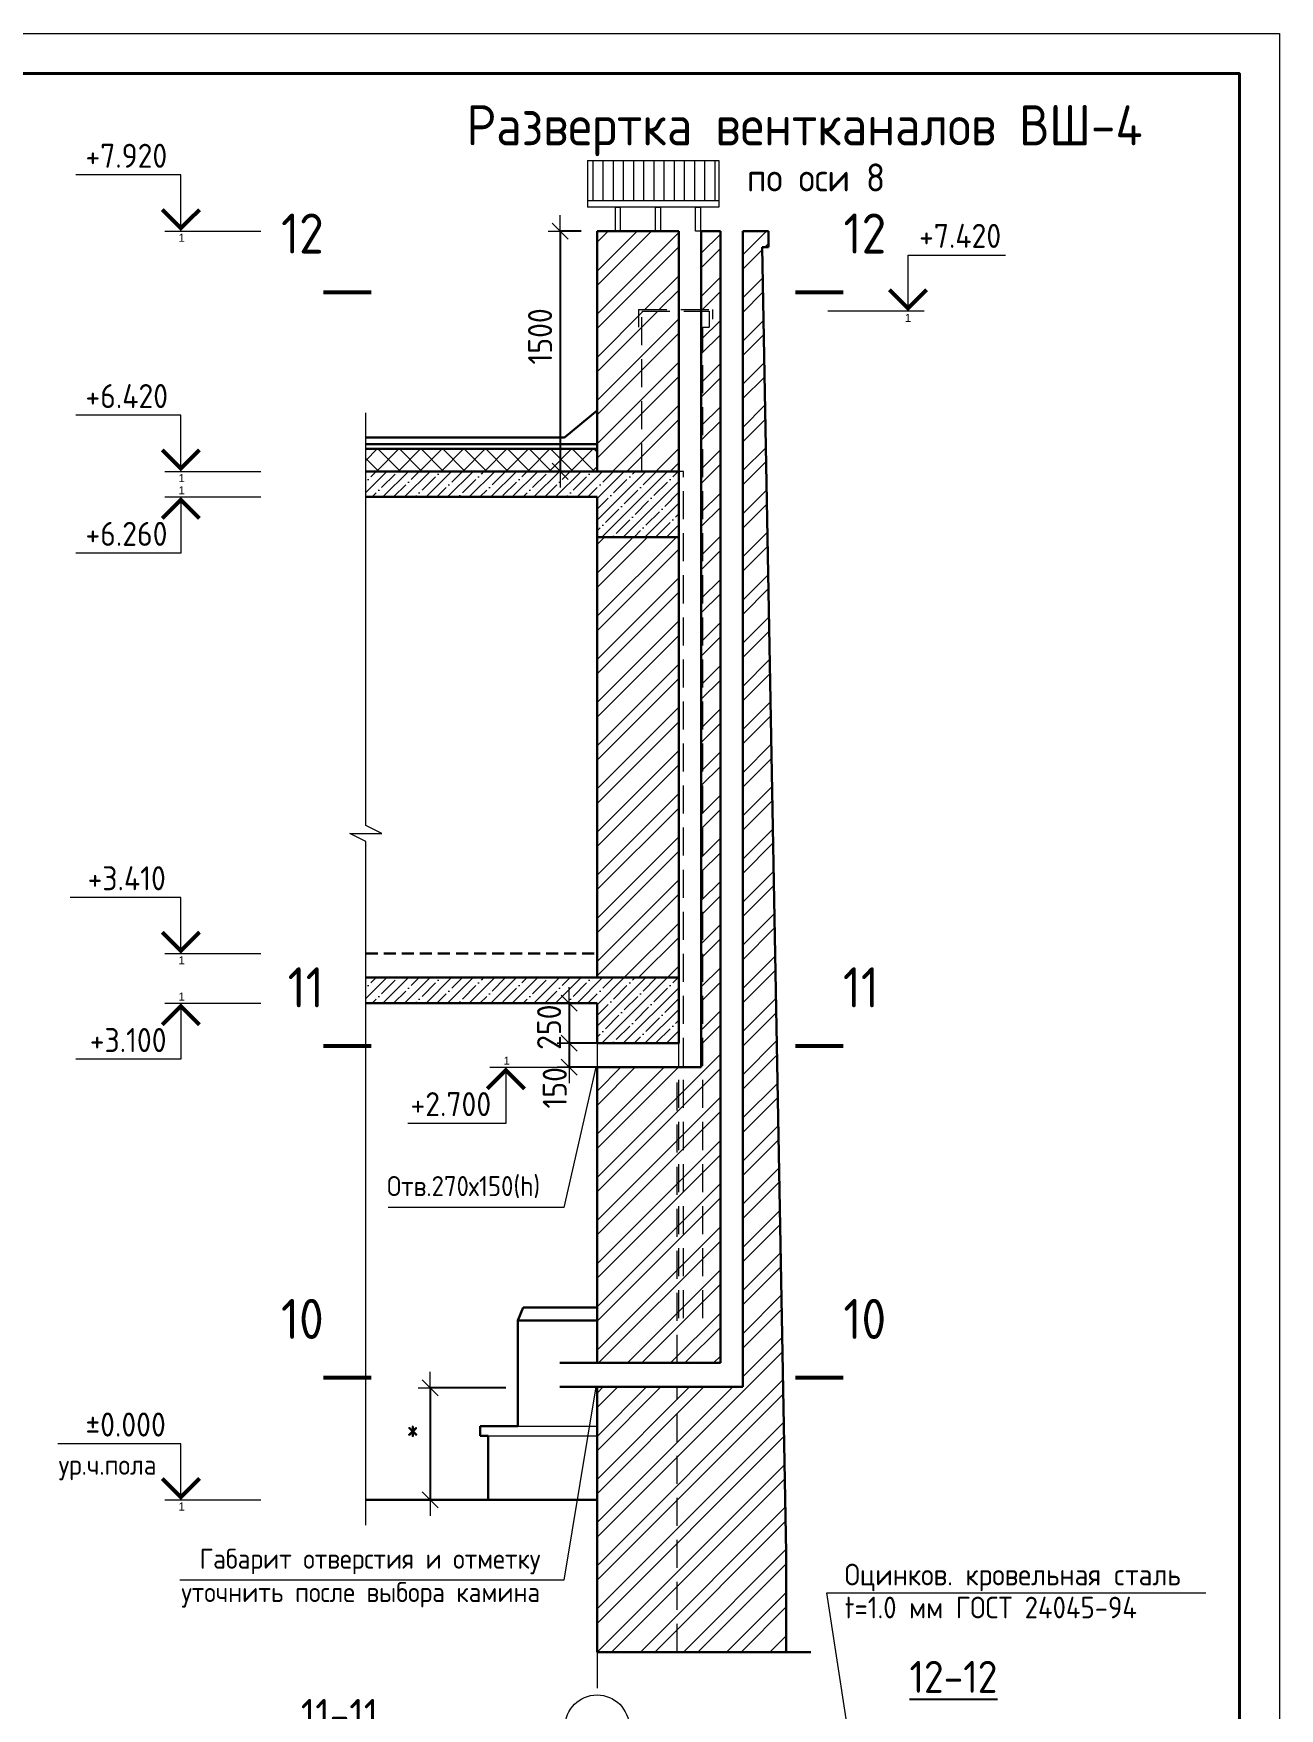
# Model space of a CAD drawing. Header units: millimetres. Extents: x 854812 to 1164625, y 589925 to 823301.
# Drawn here: x 1056496 to 1072054, y 630714 to 651626 of the extents above; entities that cross this region are included whole.
import ezdxf
from ezdxf.enums import TextEntityAlignment as Align

# ---------------------------------------------------------------- set-up
doc = ezdxf.new("R2010")
doc.units = ezdxf.units.MM
for name, pattern in [('1', [0]), ('ACAD_ISO10W100', [18, 12, -3, 0, -3]), ('JIS_08_15', [17.25, 15, -0.75, 0.75, -0.75]), ('невидимая', [0.375, 0.25, -0.125]), ('НЕВИДИМАЯX2', [0.75, 0.5, -0.25])]:
    doc.linetypes.add(name, pattern=pattern)
doc.layers.get('Defpoints').update_dxf_attribs({"color": 40})
doc.layers.add('F-text', color=7, linetype='Continuous')
doc.layers.add('osnovnie', color=7, linetype='Continuous')
for name, color, linetype, lineweight in [('Text', 7, 'Continuous', 15), ('АР_Текст_отметки высот', 95, 'Continuous', 9), ('оси', 50, 'JIS_08_15', 9), ('пол', 11, '1', 30), ('размеры', 215, 'Continuous', 13), ('стены', 172, 'Continuous', 30), ('текст', 7, 'Continuous', 13), ('УКАЗАТЕЛЬ', 6, 'Continuous', 13), ('ФАСАД', 7, 'Continuous', 13), ('цепочки', 250, 'Continuous', 15), ('ШТРИХ', 142, 'Continuous', 13), ('штриховка', 8, 'Continuous', 9)]:
    doc.layers.add(name, color=color, linetype=linetype, lineweight=lineweight)
doc.styles.add('GOST 2.304', font='isocpeur.ttf', dxfattribs={"width": 0.9})
doc.styles.get("Standard").update_dxf_attribs({"font": 'arial.ttf'})
doc.styles.add('Оксана', font='arial.ttf')
doc.dimstyles.new('C 2', dxfattribs={"dimscale": 100, "dimtxt": 3, "dimasz": 0.1, "dimexe": 0, "dimexo": 2, "dimgap": 1, "dimtad": 1, "dimdec": 0, "dimlfac": 0.5, "dimdsep": 46, "dimtxsty": 'GOST 2.304', "dimblk": 'A8MITTA', "dimcen": 3, "dimclrt": 256, "dimaunit": 1, "dimadec": 0, "dimazin": 0, "dimtfac": 1, "dimtdec": 0, "dimtofl": 0, "dimtmove": 1, "dimatfit": 3, "dimldrblk": 'OBLIQUE', "dimfxl": 1, "dimtolj": 1, "dimtzin": 0, "dimarcsym": 0})

# ---------------------------------------------------------------- blocks, each defined once
blk = doc.blocks.new('*U1095')
at = {"color": 7, "linetype": 'Continuous', "lineweight": 0}
blk.add_lwpolyline([(-594, 420), (0, 420), (0, 0), (-594, 0)], close=True, dxfattribs=at)
at = {"color": 7, "linetype": 'Continuous', "lineweight": 40}
blk.add_lwpolyline([(-574, 415), (-5, 415), (-5, 5), (-574, 5)], close=True, dxfattribs=at)
at = {"color": 7, "style": 'Оксана', "flags": 8}
for tag, height, p in [('НАИМЕНОВАНИЕ_ОБЪЕКТА_СТРОИТЕЛЬСТВА', 2.71, (-64.88, 42.01)), ('НАИМЕНОВАНИЕ_ЧЕРТЕЖА', 2.86, (-88.9, 11.79))]:
    blk.add_attdef(tag, text='', height=height, dxfattribs=at).set_placement(p, align=Align.MIDDLE_CENTER)
at = {"color": 7, "linetype": 'Continuous', "lineweight": 20, "style": 'Оксана', "flags": 8}
blk.add_attdef('ИНВ.№ПОДЛ.', text='', height=2.5, rotation=90, dxfattribs=at).set_placement((-577.5, 17.5), align=Align.MIDDLE_CENTER)
for tag, height, p in [('НАИМЕНОВАНИЕ_СООРУЖЕНИЯ', 3.57, (-91.21, 26.62)), ('ОРГАНИЗАЦИЯ/ЛИЦЕНЗИЯ', 2.29, (-29.74, 11.97))]:
    blk.add_attdef(tag, text='', height=height, dxfattribs=at).set_placement(p, align=Align.MIDDLE_CENTER)
at = {"color": 7, "linetype": 'Continuous', "lineweight": 20, "flags": 8}
for tag, p in [('---------------------------------------------------', (-210, 5)), ('--------------------------------------------------', (-210, -2))]:
    blk.add_attdef(tag, text='', height=0.143, dxfattribs=at).set_placement(p, align=Align.TOP_LEFT)
at = {"layer": 'Text', "color": 7, "linetype": 'Continuous', "lineweight": 20, "style": 'GOST 2.304', "width": 0.9, "flags": 8}
blk.add_attdef('ОБОЗНАЧЕНИЕ_ДОКУМЕНТА', text='', height=4.29, dxfattribs=at).set_placement((-65.21, 54.98), align=Align.MIDDLE_CENTER)
at = {"layer": 'Text', "color": 7, "style": 'GOST 2.304', "width": 0.9, "flags": 8}
for tag, p in [('СТАДИЯ', (-47.5, 25)), ('ЛИСТ', (-32.5, 25)), ('ЛИСТОВ', (-15, 25))]:
    blk.add_attdef(tag, text='', height=2.86, dxfattribs=at).set_placement(p, align=Align.MIDDLE_CENTER)
blk = doc.blocks.new('*U424')
at = {"color": 7, "linetype": 'Continuous', "lineweight": 15}
for p, q in [((10, 0), (10, 7)), ((10, 7), (22.17, 7)), ((10, 0), (0, 0)), ((12, 0), (10, 0))]:
    blk.add_line(p, q, dxfattribs=at)
at = {"color": 7, "linetype": 'Continuous', "lineweight": 15, "const_width": 0.5}
blk.add_lwpolyline([(7.67, 2.67), (10, 0.35), (12.32, 2.67)], dxfattribs=at)
at = {"color": 7, "linetype": 'Continuous', "lineweight": 15, "style": 'GOST 2.304', "width": 0.9, "flags": 8}
blk.add_attdef('+OTM', text='', height=3, dxfattribs=at).set_placement((11.65, 7), align=Align.BOTTOM_LEFT)
at = {"layer": 'Defpoints', "color": 5, "linetype": 'Continuous', "flags": 8}
blk.add_attdef('M', text='', height=1, rotation=360, dxfattribs=at).set_placement((10, -0.33), align=Align.TOP_CENTER)
blk = doc.blocks.new('A8MITTA')
for p, q in [((-20, 0), (20, 0)), ((-10, -10), (10, 10)), ((0, 15), (0, -15))]:
    blk.add_line(p, q)
blk = doc.blocks.new('*D1289')
at = {"layer": 'Defpoints', "color": 0, "linetype": 'Continuous', "ltscale": 0.1}
for p in [(1062595, 634719), (1061449, 633320), (1062595, 633320)]:
    blk.add_point(p, dxfattribs=at)
at = {"layer": 'размеры', "color": 0, "linetype": 'Continuous', "lineweight": -2, "ltscale": 0.1}
for p, q in [((1062395, 634719), (1061449, 634719)), ((1061449, 634709), (1061449, 633330)), ((1062395, 633320), (1061449, 633320))]:
    blk.add_line(p, q, dxfattribs=at)
at = {"layer": 'размеры', "color": 0, "linetype": 'Continuous', "lineweight": -2, "ltscale": 0.1, "xscale": 10, "yscale": 10, "zscale": 10}
for p, rotation in [((1061449, 634719), 90), ((1061449, 633320), 270)]:
    blk.add_blockref('A8MITTA', p, dxfattribs=dict(at, rotation=rotation))
at = {"layer": 'размеры', "linetype": 'Continuous', "ltscale": 0.1, "insert": (1061199, 634174), "char_height": 300, "attachment_point": 5, "rotation": 90, "style": 'GOST 2.304'}
blk.add_mtext('\\A1;*', dxfattribs=at)
blk = doc.blocks.new('_Oblique')
at = {"color": 0, "linetype": 'ByBlock', "lineweight": -2}
blk.add_line((-0.5, -0.5), (0.5, 0.5), dxfattribs=at)
blk = doc.blocks.new('*U1167')
at = {"color": 7, "linetype": 'Continuous', "lineweight": 15}
for p, q in [((-12, 0), (-10, 0)), ((-10, 0), (-10, -7)), ((-10, 0), (0, 0)), ((-10, -7), (-23.1, -7))]:
    blk.add_line(p, q, dxfattribs=at)
at = {"color": 7, "linetype": 'Continuous', "lineweight": 15, "const_width": 0.5}
blk.add_lwpolyline([(-7.67, -2.68), (-10, -0.35), (-12.32, -2.68)], dxfattribs=at)
at = {"color": 7, "linetype": 'Continuous', "lineweight": 15, "style": 'GOST 2.304', "width": 0.9, "flags": 8}
blk.add_attdef('+OTM', text='', height=3, rotation=360, dxfattribs=at).set_placement((-20.16, -7), align=Align.BOTTOM_LEFT)
at = {"layer": 'Defpoints', "color": 5, "linetype": 'Continuous', "flags": 8}
blk.add_attdef('M', text='', height=1, rotation=360, dxfattribs=at).set_placement((-9.9, 1.33), align=Align.TOP_CENTER)
blk = doc.blocks.new('*U1168')
at = {"color": 7, "linetype": 'Continuous', "lineweight": 15}
for p, q in [((-10, 7), (-23.84, 7)), ((-10, 0), (-10, 7)), ((-12, 0), (-10, 0)), ((-10, 0), (0, 0))]:
    blk.add_line(p, q, dxfattribs=at)
at = {"color": 7, "linetype": 'Continuous', "lineweight": 15, "const_width": 0.5}
blk.add_lwpolyline([(-7.67, 2.67), (-10, 0.35), (-12.32, 2.67)], dxfattribs=at)
at = {"color": 7, "linetype": 'Continuous', "lineweight": 15, "style": 'GOST 2.304', "width": 0.9, "flags": 8}
blk.add_attdef('+OTM', text='', height=3, rotation=360, dxfattribs=at).set_placement((-20.16, 7), align=Align.BOTTOM_LEFT)
at = {"layer": 'Defpoints', "color": 5, "linetype": 'Continuous', "flags": 8}
blk.add_attdef('M', text='', height=1, dxfattribs=at).set_placement((-9.9, -0.33), align=Align.TOP_CENTER)
blk = doc.blocks.new('*U1169')
at = {"color": 7, "linetype": 'Continuous', "lineweight": 15}
for p, q in [((-10, 7), (-23.1, 7)), ((-10, 0), (-10, 7)), ((-12, 0), (-10, 0)), ((-10, 0), (0, 0))]:
    blk.add_line(p, q, dxfattribs=at)
at = {"color": 7, "linetype": 'Continuous', "lineweight": 15, "const_width": 0.5}
blk.add_lwpolyline([(-7.67, 2.67), (-10, 0.35), (-12.32, 2.67)], dxfattribs=at)
at = {"color": 7, "linetype": 'Continuous', "lineweight": 15, "style": 'GOST 2.304', "width": 0.9, "flags": 8}
blk.add_attdef('+OTM', text='', height=3, rotation=360, dxfattribs=at).set_placement((-20.16, 7), align=Align.BOTTOM_LEFT)
at = {"layer": 'Defpoints', "color": 5, "linetype": 'Continuous', "flags": 8}
blk.add_attdef('M', text='', height=1, dxfattribs=at).set_placement((-9.9, -0.33), align=Align.TOP_CENTER)
blk = doc.blocks.new('*D1310')
at = {"layer": 'Defpoints', "color": 0, "ltscale": 0.1}
for p in [(1063533, 649160, 0), (1063071, 646160), (1063533, 646160, 0)]:
    blk.add_point(p, dxfattribs=at)
at = {"layer": 'размеры', "color": 0, "lineweight": -2, "ltscale": 0.1}
for p, q in [((1063333, 649160), (1063071, 649160)), ((1063071, 649150), (1063071, 646170)), ((1063333, 646160), (1063071, 646160))]:
    blk.add_line(p, q, dxfattribs=at)
at = {"layer": 'размеры', "color": 0, "lineweight": -2, "ltscale": 0.1, "xscale": 10, "yscale": 10, "zscale": 10}
for p, rotation in [((1063071, 649160), 90), ((1063071, 646160), 270)]:
    blk.add_blockref('A8MITTA', p, dxfattribs=dict(at, rotation=rotation))
at = {"layer": 'размеры', "ltscale": 0.1, "insert": (1062821, 647845), "char_height": 300, "attachment_point": 5, "rotation": 90, "style": 'GOST 2.304'}
blk.add_mtext('\\A1;1500', dxfattribs=at)
blk = doc.blocks.new('*U1258')
at = {"color": 7, "linetype": 'Continuous', "lineweight": 15}
for p, q in [((10, 0), (0, 0)), ((10, 0), (10, -7)), ((12, 0), (10, 0)), ((10, -7), (22.25, -7))]:
    blk.add_line(p, q, dxfattribs=at)
at = {"color": 7, "linetype": 'Continuous', "lineweight": 15, "const_width": 0.5}
blk.add_lwpolyline([(7.67, -2.68), (10, -0.35), (12.32, -2.68)], dxfattribs=at)
at = {"color": 7, "linetype": 'Continuous', "lineweight": 15, "style": 'GOST 2.304', "width": 0.9, "flags": 8}
blk.add_attdef('+OTM', text='', height=3, dxfattribs=at).set_placement((11.65, -7), align=Align.BOTTOM_LEFT)
at = {"layer": 'Defpoints', "color": 5, "linetype": 'Continuous', "flags": 8}
blk.add_attdef('M', text='', height=1, dxfattribs=at).set_placement((10, 1.33), align=Align.TOP_CENTER)
blk = doc.blocks.new('*U1311')
at = {"color": 7, "linetype": 'Continuous', "lineweight": 15}
for p, q in [((-10, 7), (-25.36, 7)), ((-10, 0), (-10, 7)), ((-12, 0), (-10, 0)), ((-10, 0), (0, 0))]:
    blk.add_line(p, q, dxfattribs=at)
at = {"color": 7, "linetype": 'Continuous', "lineweight": 15, "const_width": 0.5}
blk.add_lwpolyline([(-7.67, 2.67), (-10, 0.35), (-12.32, 2.67)], dxfattribs=at)
at = {"color": 7, "linetype": 'Continuous', "lineweight": 15, "style": 'GOST 2.304', "width": 0.9, "flags": 8}
blk.add_attdef('+OTM', text='', height=3, rotation=360, dxfattribs=at).set_placement((-20.16, 7), align=Align.BOTTOM_LEFT)
at = {"color": 7, "linetype": 'Continuous', "lineweight": 15, "flags": 8}
blk.add_attdef('YRZ', text='', height=3, rotation=360, dxfattribs=at).set_placement((-21.03, 2.38), align=Align.BOTTOM_LEFT)
at = {"layer": 'Defpoints', "color": 5, "linetype": 'Continuous', "flags": 8}
blk.add_attdef('M', text='', height=1, dxfattribs=at).set_placement((-9.9, -0.33), align=Align.TOP_CENTER)
blk = doc.blocks.new('*D1312')
at = {"layer": 'Defpoints', "color": 0, "ltscale": 0.1}
for p in [(1063733, 639520), (1063184, 639020), (1063733, 639020)]:
    blk.add_point(p, dxfattribs=at)
at = {"layer": 'размеры', "color": 0, "lineweight": -2, "ltscale": 0.1}
for p, q in [((1063533, 639520), (1063184, 639520)), ((1063184, 639510), (1063184, 639030)), ((1063533, 639020), (1063184, 639020))]:
    blk.add_line(p, q, dxfattribs=at)
at = {"layer": 'размеры', "color": 0, "lineweight": -2, "ltscale": 0.1, "xscale": 10, "yscale": 10, "zscale": 10}
for p, rotation in [((1063184, 639520), 90), ((1063184, 639020), 270)]:
    blk.add_blockref('A8MITTA', p, dxfattribs=dict(at, rotation=rotation))
at = {"layer": 'размеры', "ltscale": 0.1, "insert": (1062934, 639220), "char_height": 300, "attachment_point": 5, "rotation": 90, "style": 'GOST 2.304'}
blk.add_mtext('\\A1;250', dxfattribs=at)
blk = doc.blocks.new('*D1313')
at = {"layer": 'Defpoints', "color": 0, "ltscale": 0.1}
for p in [(1063733, 639020), (1063184, 638720), (1063733, 638720)]:
    blk.add_point(p, dxfattribs=at)
at = {"layer": 'размеры', "color": 0, "lineweight": -2, "ltscale": 0.1}
for p, q in [((1063533, 639020), (1063184, 639020)), ((1063184, 639010), (1063184, 638730)), ((1063533, 638720), (1063184, 638720))]:
    blk.add_line(p, q, dxfattribs=at)
at = {"layer": 'размеры', "color": 0, "lineweight": -2, "ltscale": 0.1, "xscale": 10, "yscale": 10, "zscale": 10}
for p, rotation in [((1063184, 639020), 90), ((1063184, 638720), 270)]:
    blk.add_blockref('A8MITTA', p, dxfattribs=dict(at, rotation=rotation))
at = {"layer": 'размеры', "ltscale": 0.1, "insert": (1063004, 638464), "char_height": 300, "attachment_point": 5, "rotation": 90, "style": 'GOST 2.304'}
blk.add_mtext('\\A1;150', dxfattribs=at)

msp = doc.modelspace()

# ---------------------------------------------------------------- hatches: boundary and pattern name
at = {"layer": 'ШТРИХ'}
h = msp.add_hatch(dxfattribs=at)
h.set_pattern_fill('ANSI37', color=256, scale=60, style=0)
h.paths.add_polyline_path([(1063532.8, 646439.6), (1060646.2, 646439.6), (1060646.2, 646159.6), (1063532.8, 646159.6)])
at = {"layer": 'ШТРИХ', "ltscale": 0.1}
h = msp.add_hatch(dxfattribs=at)
h.set_pattern_fill('ANSI35', color=256, scale=30, style=0)
h.set_pattern_definition([(45, (203249.69, 22077.3), (-134.703842, 134.703842), []), (45, (203384.39, 22077.3), (-134.703842, 134.703842), [238.125, -47.625, 0, -47.625])])
h.paths.add_polyline_path([(1064552.3, 646159.6), (1060646.2, 646159.6), (1060646.2, 645839.6), (1063532.8, 645839.6), (1063532.8, 645339.6), (1064552.3, 645339.6)])
h = msp.add_hatch(dxfattribs=at)
h.set_pattern_fill('ANSI35', color=256, scale=30, style=0)
h.set_pattern_definition([(45, (203249.69, 15757.3), (-134.703842, 134.703842), []), (45, (203384.39, 15757.3), (-134.703842, 134.703842), [238.125, -47.625, 0, -47.625])])
h.paths.add_polyline_path([(1064552.3, 639839.6), (1060646.2, 639839.6), (1060646.2, 639519.6), (1063532.8, 639519.6), (1063532.8, 639019.6), (1064552.3, 639019.6)])
at = {"layer": 'штриховка', "lineweight": 20}
h = msp.add_hatch(dxfattribs=at)
h.set_pattern_fill('LINE', color=256, scale=40, angle=90, style=0)
h.set_pattern_definition([(90, (863584.46, 214656.07), (-127, 2e-14), [])])
h.paths.add_polyline_path([(1063412.8, 650041.3), (1063412.8, 649541.3), (1065052.8, 649541.3), (1065052.8, 650041.3)])
at = {"layer": 'штриховка', "ltscale": 0.1}
h = msp.add_hatch(dxfattribs=at)
h.set_pattern_fill('ANSI32', color=256, scale=40, style=0)
h.set_pattern_definition([(45, (203249.7, 15757.3), (-269.40768, 269.40768), []), (45, (203429.3, 15757.3), (-269.40768, 269.40768), [])])
h.paths.add_polyline_path([(1064832.3, 638719.6), (1063532.8, 638719.6), (1063532.8, 635028.9), (1065072.3, 635028.9), (1065072.3, 649159.7), (1064832.3, 649159.7)], flags=17)
h.paths.add_polyline_path([(1065352.3, 634728.9), (1063532.8, 634728.9), (1063532.8, 631419.6), (1065892.3, 631419.6), (1065892.3, 632659.6), (1065592.3, 648959.7), (1065672.3, 648959.7), (1065672.3, 649159.7), (1065352.3, 649159.7)])
h = msp.add_hatch(dxfattribs=at)
h.set_pattern_fill('ANSI32', color=256, scale=40, style=0)
h.set_pattern_definition([(45, (203249.7, 15757.3), (-269.40768, 269.40768), []), (45, (203429.3, 15757.3), (-269.40768, 269.40768), [])])
h.paths.add_polyline_path([(1063532.8, 646159.6), (1064092.3, 646159.6), (1064092.3, 648180.2), (1064552.3, 648180.2), (1064552.3, 649159.7), (1063532.8, 649159.7)])
h.paths.add_polyline_path([(1064552.3, 648159.7), (1064092.3, 648159.7), (1064092.3, 646159.6), (1064552.3, 646159.6)], flags=17)
h.paths.add_polyline_path([(1064552.3, 645339.6), (1063532.8, 645339.6), (1063532.8, 639839.6), (1064552.3, 639839.6)])

# ---------------------------------------------------------------- linework, layer by layer
at = {"layer": 'osnovnie', "lineweight": 30}
for p, q in [((1062544.5, 635559.6, 0), (1062607.9, 635719.6, 0)), ((1062544.5, 635559.6, 0), (1063532.8, 635559.6, 0)), ((1062544.5, 635559.6, 0), (1062544.5, 634239.6, 0)), ((1062607.9, 635719.6, 0), (1063532.8, 635719.6, 0)), ((1062071.9, 634239.6, 0), (1062544.5, 634239.6, 0)), ((1062071.9, 634119.6, 0), (1062071.9, 634239.6, 0)), ((1062071.9, 634119.6, 0), (1062171.9, 634119.6, 0)), ((1062171.9, 633319.6, 0), (1062171.9, 634119.6, 0))]:
    msp.add_line(p, q, dxfattribs=at)
at = {"layer": 'osnovnie', "elevation": 0}
for points in [[(1060715.1, 648395.6, 50, 50, 0), (1060115.1, 648395.6, 50, 50, 0), (1060315.1, 648395.6, 0, 80, 0), (1060315.1, 648795.6, 0, 0, 0), (1060315.1, 649395.6, 0, 0, 0)], [(1066007.8, 648395.6, 50, 50, 0), (1066607.8, 648395.6, 50, 50, 0), (1066407.8, 648395.6, 0, 80, 0), (1066407.8, 648795.6, 0, 0, 0), (1066407.8, 649395.6, 0, 0, 0)]]:
    msp.add_lwpolyline(points, format="xyseb", dxfattribs=at)
at = {"layer": 'osnovnie'}
for points in [[(1060715.1, 638984, 50, 50, 0), (1060115.1, 638984, 50, 50, 0), (1060315.1, 638984, 0, 80, 0), (1060315.1, 639384, 0, 0, 0), (1060315.1, 639984, 0, 0, 0)], [(1066007.8, 638984, 50, 50, 0), (1066607.8, 638984, 50, 50, 0), (1066407.8, 638984, 0, 80, 0), (1066407.8, 639384, 0, 0, 0), (1066407.8, 639984, 0, 0, 0)], [(1060715.1, 634844.2, 50, 50, 0), (1060115.1, 634844.2, 50, 50, 0), (1060315.1, 634844.2, 0, 80, 0), (1060315.1, 635244.2, 0, 0, 0), (1060315.1, 635844.2, 0, 0, 0)], [(1066007.8, 634844.2, 50, 50, 0), (1066607.8, 634844.2, 50, 50, 0), (1066407.8, 634844.2, 0, 80, 0), (1066407.8, 635244.2, 0, 0, 0), (1066407.8, 635844.2, 0, 0, 0)]]:
    msp.add_lwpolyline(points, format="xyseb", dxfattribs=at)
at = {"layer": 'оси', "color": 7, "linetype": 'ACAD_ISO10W100', "ltscale": 70}
msp.add_line((1063532.8, 634330.2, 0), (1063532.8, 630884.2, 0), dxfattribs=at)
at = {"layer": 'пол', "linetype": 'невидимая', "ltscale": 600}
msp.add_line((1060646.2, 640139.6, 0), (1063532.8, 640139.6, 0), dxfattribs=at)
at = {"layer": 'пол', "ltscale": 0.1}
msp.add_line((1060646.2, 633319.6, 0), (1063532.8, 633319.6, 0), dxfattribs=at)
at = {"layer": 'размеры', "ltscale": 0.1}
msp.add_line((1063532.8, 639019.6, 0), (1063532.8, 638719.6, 0), dxfattribs=at)
at = {"layer": 'стены', "ltscale": 0.1}
for p, q in [((1063532.8, 649159.7), (1064552.3, 649159.7, 0)), ((1063532.8, 646159.6, 0), (1063532.8, 649159.7, 0)), ((1064552.3, 639019.6, 0), (1064552.3, 649159.7, 0)), ((1064832.3, 638719.6, 0), (1064832.3, 649159.7, 0)), ((1064832.3, 649159.7, 0), (1065072.3, 649159.7, 0)), ((1065072.3, 635028.9, 0), (1065072.3, 649159.7, 0)), ((1065352.3, 634728.9, 0), (1065352.3, 649159.7, 0)), ((1065352.3, 649159.7, 0), (1065672.3, 649159.7, 0)), ((1065672.3, 649159.7, 0), (1065672.3, 648959.7, 0)), ((1065592.3, 648959.7, 0), (1065672.3, 648959.7, 0)), ((1065892.3, 632659.6, 0), (1065592.3, 648959.7, 0)), ((1063532.8, 646919, 0), (1063127.9, 646580.5, 0)), ((1063127.9, 646580.5, 0), (1060646.2, 646580.5, 0)), ((1063532.8, 646500.5, 0), (1060646.2, 646500.5, 0)), ((1063532.8, 646439.6, 0), (1060646.2, 646439.6, 0)), ((1063532.8, 645839.6, 0), (1060646.2, 645839.6, 0)), ((1063532.8, 639839.6, 0), (1063532.8, 645839.6, 0)), ((1063532.8, 639019.6, 0), (1063532.8, 639519.6, 0)), ((1063532.8, 635028.9, 0), (1063532.8, 638719.6, 0)), ((1063068.2, 635028.9, 0), (1065072.3, 635028.9, 0)), ((1063068.2, 634728.9, 0), (1065352.3, 634728.9, 0)), ((1063532.8, 631419.6, 0), (1063532.8, 634728.9, 0)), ((1065892.3, 631419.6, 0), (1065892.3, 632659.6, 0)), ((1066202.9, 631419.6, 0), (1063532.8, 631419.6, 0))]:
    msp.add_line(p, q, dxfattribs=at)
at = {"layer": 'стены', "ltscale": 0.1, "elevation": 0}
for points in [[(1060646.2, 646159.6), (1064552.3, 646159.6), (1064552.3, 645339.6), (1063532.8, 645339.6), (1063532.8, 645839.6)], [(1060646.2, 639839.6), (1063532.8, 639839.6), (1064552.3, 639839.6), (1064552.3, 639019.6), (1063532.8, 639019.6), (1063532.8, 639519.6)]]:
    msp.add_lwpolyline(points, dxfattribs=at)
at = {"layer": 'стены', "ltscale": 0.1, "extrusion": (3.03165e-14, -1, 0), "elevation": -639519.6}
msp.add_lwpolyline([(1063532.8, 0), (1060646.2, 0)], dxfattribs=at)
at = {"layer": 'стены', "elevation": 0}
for points in [[(1063532.8, 639019.6), (1064552.3, 639019.6)], [(1064832.3, 638719.6), (1063532.8, 638719.6)]]:
    msp.add_lwpolyline(points, dxfattribs=at)
at = {"layer": 'текст', "color": 7}
msp.add_circle((1063532.8, 630484.2, 0), 400, dxfattribs=at)
at = {"layer": 'УКАЗАТЕЛЬ', "ltscale": 0.1}
for p, q in [((1063118.7, 636970.4), (1060925.5, 636970.4)), ((1063118.7, 632318.3), (1058322.5, 632318.3))]:
    msp.add_line(p, q, dxfattribs=at)
at = {"layer": 'УКАЗАТЕЛЬ', "ltscale": 100, "elevation": 0}
msp.add_lwpolyline([(1060646.2, 633001.8), (1060646.2, 641539.1), (1060446.2, 641639.1), (1060846.2, 641639.1), (1060646.2, 641739.1), (1060646.2, 646889.9)], dxfattribs=at)
at = {"layer": 'УКАЗАТЕЛЬ', "ltscale": 0.1, "elevation": 0}
for points in [[(1063516.9, 638719.6), (1063118.7, 636970.4)], [(1063516.9, 634728.9), (1063118.7, 632318.3)]]:
    msp.add_lwpolyline(points, dxfattribs=at)
at = {"layer": 'УКАЗАТЕЛЬ', "elevation": 0}
msp.add_lwpolyline([(1066900.4, 628903.5), (1066400.7, 632158.7), (1071135.3, 632158.7)], dxfattribs=at)
at = {"layer": 'ФАСАД', "ltscale": 75}
for p, q in [((1063412.8, 650041.3), (1065052.8, 650041.3, 0)), ((1063412.8, 650041.3), (1063412.8, 649459.7)), ((1063412.8, 650041.3), (1063412.8, 649459.7)), ((1063412.8, 650041.3), (1063412.8, 649459.7)), ((1065052.8, 650041.3, 0), (1065052.8, 649459.7, 0)), ((1065052.8, 650041.3, 0), (1065052.8, 649459.7, 0)), ((1065052.8, 650041.3, 0), (1065052.8, 649459.7, 0)), ((1063412.8, 649541.3), (1065052.8, 649541.3, 0)), ((1063412.8, 649541.3), (1063412.8, 649459.7)), ((1065052.8, 649541.3, 0), (1065052.8, 649459.7, 0)), ((1065052.8, 649459.7, 0), (1063412.8, 649459.7))]:
    msp.add_line(p, q, dxfattribs=at)
at = {"layer": 'ФАСАД', "color": 204, "linetype": 'НЕВИДИМАЯX2', "ltscale": 700}
for p, q in [((1064051.9, 648180.2, 0), (1064051.9, 647959.7, 0)), ((1064051.9, 648180.2, 0), (1064972.3, 648180.2, 0)), ((1064092.3, 646159.6, 0), (1064092.3, 648159.7, 0)), ((1064092.3, 648159.7, 0), (1064931.9, 648159.7, 0)), ((1064931.9, 648159.7, 0), (1064931.9, 647959.7, 0)), ((1064932.3, 648159.7, 0), (1064932.3, 647959.7, 0)), ((1064972.3, 648180.2, 0), (1064972.3, 648059.7, 0)), ((1064852.3, 635586.8, 0), (1064852.3, 647959.7, 0)), ((1064852.3, 647959.7, 0), (1064931.9, 647959.7, 0)), ((1064612.3, 646159.6, 0), (1064552.3, 646159.6, 0)), ((1064552.3, 635586.8, 0), (1064552.3, 646159.6, 0)), ((1064612.3, 635586.8, 0), (1064612.3, 646159.6, 0)), ((1064532.8, 635028.9, 0), (1064532.8, 638719.6, 0)), ((1064532.8, 631419.6, 0), (1064532.8, 634728.9, 0))]:
    msp.add_line(p, q, dxfattribs=at)
at = {"layer": 'ФАСАД'}
for p, q in [((1062607.9, 635719.6, 0), (1063532.8, 635719.6, 0)), ((1062171.9, 634119.6, 0), (1063532.8, 634119.6, 0)), ((1062544.5, 634239.6, 0), (1063532.8, 634239.6, 0))]:
    msp.add_line(p, q, dxfattribs=at)
at = {"layer": 'ФАСАД', "ltscale": 75, "elevation": 0}
for points in [[(1063822.8, 649459.7), (1063822.8, 649159.7), (1063762.8, 649159.7), (1063762.8, 649459.7)], [(1064322.8, 649459.7), (1064322.8, 649159.7), (1064262.8, 649159.7), (1064262.8, 649459.7)], [(1064822.8, 649459.7), (1064822.8, 649159.7), (1064762.8, 649159.7), (1064762.8, 649459.7)]]:
    msp.add_lwpolyline(points, close=True, dxfattribs=at)

# ---------------------------------------------------------------- block references
at = {"ltscale": 130, "xscale": 100, "yscale": 100, "zscale": 100}
msp.add_blockref('*U1095', (1072053.9, 609626.2), dxfattribs=at)
at = {"layer": 'АР_Текст_отметки высот'}
ref = msp.add_blockref('*U1169', (1059335.5, 649159.7, 0), dxfattribs=dict(at, xscale=100, yscale=100, zscale=100))
ref.add_attrib('+OTM', '+7.920', dxfattribs={"layer": '0', "color": 7, "linetype": 'Continuous', "lineweight": 15, "height": 300, "style": 'GOST 2.304', "width": 0.9, "flags": 8}).set_placement((1057144.3, 649859.7, 0), align=Align.BOTTOM_LEFT)
ref.add_attrib('M', '1', dxfattribs={"layer": 'Defpoints', "color": 5, "linetype": 'Continuous', "height": 100, "flags": 8}).set_placement((1058346, 649126.3, 0), align=Align.TOP_CENTER)
ref = msp.add_blockref('*U424', (1066415.2, 648159.7, 0), dxfattribs=dict(at, xscale=100, yscale=100, zscale=100))
ref.add_attrib('+OTM', '+7.420', dxfattribs={"layer": '0', "color": 7, "linetype": 'Continuous', "lineweight": 15, "height": 300, "style": 'GOST 2.304', "width": 0.9, "flags": 8}).set_placement((1067553.4, 648859.7, 0), align=Align.BOTTOM_LEFT)
ref.add_attrib('M', '1', dxfattribs={"layer": 'Defpoints', "color": 5, "linetype": 'Continuous', "height": 100, "flags": 8}).set_placement((1067415.2, 648126.3, 0), align=Align.TOP_CENTER)
ref = msp.add_blockref('*U1169', (1059335.5, 646159.6, 0), dxfattribs=dict(at, xscale=100, yscale=100, zscale=100))
ref.add_attrib('+OTM', '+6.420', dxfattribs={"layer": '0', "color": 7, "linetype": 'Continuous', "lineweight": 15, "height": 300, "style": 'GOST 2.304', "width": 0.9, "flags": 8}).set_placement((1057144.3, 646859.6, 0), align=Align.BOTTOM_LEFT)
ref.add_attrib('M', '1', dxfattribs={"layer": 'Defpoints', "color": 5, "linetype": 'Continuous', "height": 100, "flags": 8}).set_placement((1058346, 646126.3, 0), align=Align.TOP_CENTER)
ref = msp.add_blockref('*U1167', (1059335.5, 645839.6, 0), dxfattribs=dict(at, xscale=100, yscale=100, zscale=100))
ref.add_attrib('+OTM', '+6.260', dxfattribs={"layer": '0', "color": 7, "linetype": 'Continuous', "lineweight": 15, "height": 300, "style": 'GOST 2.304', "width": 0.9, "flags": 8}).set_placement((1057144.3, 645139.6, 0), align=Align.BOTTOM_LEFT)
ref.add_attrib('M', '1', dxfattribs={"layer": 'Defpoints', "color": 5, "linetype": 'Continuous', "height": 100, "flags": 8}).set_placement((1058346, 645972.6, 0), align=Align.TOP_CENTER)
ref = msp.add_blockref('*U1168', (1059335.5, 640139.6, 0), dxfattribs=dict(at, xscale=100, yscale=100, zscale=100))
ref.add_attrib('+OTM', '+3.410', dxfattribs={"layer": '0', "color": 7, "linetype": 'Continuous', "lineweight": 15, "height": 300, "style": 'GOST 2.304', "width": 0.9, "flags": 8}).set_placement((1057171.3, 640839.6, 0), align=Align.BOTTOM_LEFT)
ref.add_attrib('M', '1', dxfattribs={"layer": 'Defpoints', "color": 5, "linetype": 'Continuous', "height": 100, "flags": 8}).set_placement((1058346, 640106.3, 0), align=Align.TOP_CENTER)
ref = msp.add_blockref('*U1167', (1059335.5, 639519.6, 0), dxfattribs=dict(at, xscale=100, yscale=100, zscale=100))
ref.add_attrib('+OTM', '+3.100', dxfattribs={"layer": '0', "color": 7, "linetype": 'Continuous', "lineweight": 15, "height": 300, "style": 'GOST 2.304', "width": 0.9, "flags": 8}).set_placement((1057198.3, 638819.6, 0), align=Align.BOTTOM_LEFT)
ref.add_attrib('M', '1', dxfattribs={"layer": 'Defpoints', "color": 5, "linetype": 'Continuous', "height": 100, "flags": 8}).set_placement((1058346, 639652.6, 0), align=Align.TOP_CENTER)
ref = msp.add_blockref('*U1311', (1059335.5, 633319.6, 0), dxfattribs=dict(at, xscale=100, yscale=100, zscale=100))
ref.add_attrib('+OTM', '±0.000', dxfattribs={"layer": '0', "color": 7, "linetype": 'Continuous', "lineweight": 15, "height": 300, "rotation": 360, "style": 'GOST 2.304', "width": 0.9, "flags": 8}).set_placement((1057144.3, 634019.6, 0), align=Align.BOTTOM_LEFT)
ref.add_attrib('YRZ', 'ур.ч.пола', dxfattribs={"layer": '0', "color": 7, "linetype": 'Continuous', "lineweight": 15, "height": 250, "rotation": 360, "style": 'GOST 2.304', "width": 0.9, "flags": 8}).set_placement((1056810.3, 633557.2, 0), align=Align.BOTTOM_LEFT)
ref.add_attrib('M', '1', dxfattribs={"layer": 'Defpoints', "color": 5, "linetype": 'Continuous', "height": 100, "rotation": 360, "flags": 8}).set_placement((1058346, 633286.3, 0), align=Align.TOP_CENTER)
at = {"layer": 'размеры', "color": 7, "ltscale": 100}
ref = msp.add_blockref('*U1258', (1063394.4, 638719.6, 0), dxfattribs=dict(at, xscale=-100, yscale=100, zscale=100))
ref.add_attrib('+OTM', '+2.700', dxfattribs={"layer": '0', "color": 7, "linetype": 'Continuous', "lineweight": 15, "height": 300, "rotation": 360, "style": 'GOST 2.304', "width": 0.9, "flags": 8}).set_placement((1061203.2, 638019.6, 0), align=Align.BOTTOM_LEFT)
ref.add_attrib('M', '1', dxfattribs={"layer": 'Defpoints', "color": 5, "linetype": 'Continuous', "height": 100, "rotation": 360, "flags": 8}).set_placement((1062404.8, 638852.6, 0), align=Align.TOP_CENTER)

# ---------------------------------------------------------------- texts
at = {"layer": 'F-text', "linetype": 'Continuous', "char_height": 400, "width": 1149.764, "attachment_point": 5, "style": 'GOST 2.304'}
for s, insert in [('{\\L12-12}', (1067982.9, 631109.5, 0)), ('{\\L11-11}', (1060316.9, 630633.9, 0))]:
    msp.add_mtext(s, dxfattribs=dict(at, insert=insert))
at = {"layer": 'osnovnie', "style": 'GOST 2.304', "width": 0.9}
for s, p in [('12', (1060120, 649379.2, 0)), ('12', (1067142.8, 649379.2, 0)), ('11', (1060120, 639967.6)), ('11', (1067052.8, 639967.6)), ('10', (1060120, 635827.8)), ('10', (1067142.8, 635827.8))]:
    msp.add_text(s, height=500, dxfattribs=at).set_placement(p, align=Align.TOP_RIGHT)
at = {"layer": 'Text', "color": 7, "style": 'GOST 2.304', "width": 0.9}
for s, height, p in [('Развертка вентканалов ВШ-4 ', 500, (1066266.5, 650230.2)), ('по оси 8', 350, (1066266.5, 649653.9))]:
    msp.add_text(s, height=height, dxfattribs=at).set_placement(p, align=Align.CENTER)
at = {"layer": 'Text', "style": 'GOST 2.304', "width": 0.9}
for s, p in [('Оцинков. кровельная cталь ', (1066624, 632251.7, 0)), ('t=1.0 мм ГОСТ 24045-94', (1066624, 631840, 0))]:
    msp.add_text(s, height=270, dxfattribs=at).set_placement(p)
at = {"layer": 'цепочки', "char_height": 250, "attachment_point": 3, "style": 'GOST 2.304'}
for s, insert in [('Отв.270х150(h)', (1062822.1, 637361.5)), ('Габарит отверстия и отметку\\Pуточнить после выбора камина', (1062822.1, 632709.4))]:
    msp.add_mtext(s, dxfattribs=dict(at, insert=insert))

# ---------------------------------------------------------------- dimensions: what is measured, and where the dimension line sits
at = {"layer": 'размеры', "ltscale": 0.1}
for base, p1, p2, picture, middle in [((1063071, 646159.6, 0), (1063532.8, 649159.7), (1063532.8, 646159.6, 0), '*D1310', (1063071, 647844.5, 0)), ((1063184.5, 639019.6, 0), (1063732.8, 639519.6, 0), (1063732.8, 639019.6, 0), '*D1312', (1063184.5, 639219.6, 0))]:
    dim = msp.add_linear_dim(base=base, p1=p1, p2=p2, angle=90, dimstyle='C 2', dxfattribs=at)
    dim.commit()
    dim.dimension.update_dxf_attribs({"geometry": picture, "text_midpoint": middle, "dimtype": 160})
dim = msp.add_linear_dim(base=(1063184.5, 638719.6, 0), p1=(1063732.8, 639019.6, 0), p2=(1063732.8, 638719.6, 0), angle=90, dimstyle='C 2', override={"dimtmove": 2}, dxfattribs=at)
dim.commit()
dim.dimension.update_dxf_attribs({"geometry": '*D1313', "text_midpoint": (1063003.8, 638464.2, 0), "dimtype": 160})
at = {"layer": 'размеры', "linetype": 'Continuous', "ltscale": 0.1}
dim = msp.add_linear_dim(base=(1061449.4, 633319.6, 0), p1=(1062594.7, 634718.9, 0), p2=(1062594.7, 633319.6, 0), angle=90, text='*', dimstyle='C 2', dxfattribs=at)
dim.commit()
dim.dimension.update_dxf_attribs({"geometry": '*D1289', "text_midpoint": (1061449.4, 634174, 0), "dimtype": 160})

doc.saveas('drawing.dxf')
